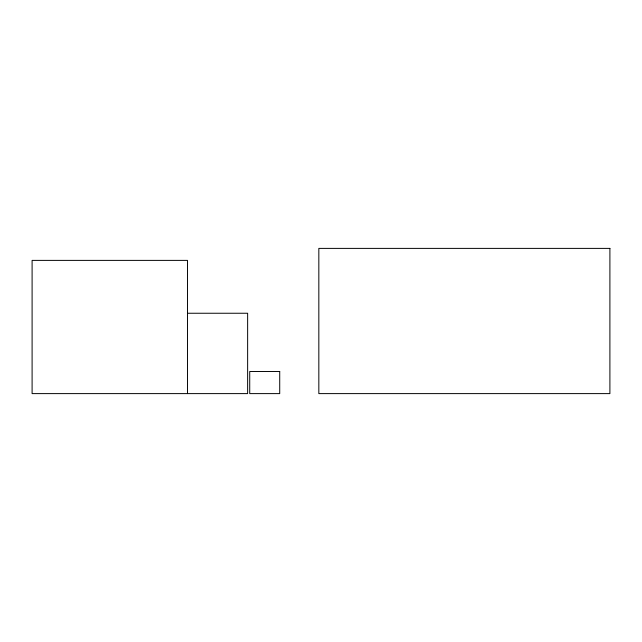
<?xml version="1.0" encoding="UTF-8"?>
<svg xmlns="http://www.w3.org/2000/svg" width="642" height="642" viewBox="0 0 642 642"><rect width="100%" height="100%" fill="white"/><g stroke="black" fill="none" stroke-linecap="round" stroke-linejoin="round"><path stroke-width="0.96" d="M187.584 313.248L247.635 313.248L247.635 393.61L32.1 393.61L32.1 260.387L187.496 260.387L187.496 393.61M609.9 248.39L318.833 248.39L318.833 393.61L609.9 393.61L609.9 248.39M279.719 371.485L249.722 371.485L249.722 393.61L279.719 393.61L279.719 371.485"/></g></svg>
